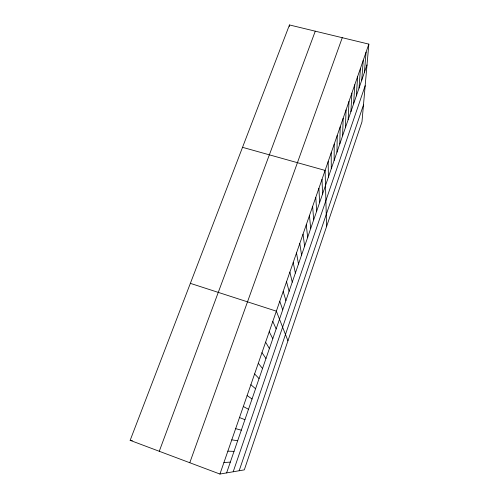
<?xml version="1.0" encoding="UTF-8"?>
<svg xmlns="http://www.w3.org/2000/svg" width="499" height="499" viewBox="0 0 499 499"><rect width="100%" height="100%" fill="white"/><g stroke="black" fill="none" stroke-linecap="round" stroke-linejoin="round"><path stroke-width="0.75" d="M334.137 160.422L334.23 144.08M336.981 152.17L337.224 135.422M339.8 143.968L340.199 126.833M342.601 135.822L343.156 118.294M345.389 127.725L346.094 109.824M348.152 119.691L349.007 101.409M350.903 111.701L351.901 93.051M353.629 103.773L354.777 84.755M356.342 95.889L357.633 76.515M359.037 88.061L360.465 68.332M361.713 80.283L363.278 60.211M364.37 72.561L366.073 52.139M368.848 44.124L361.975 121.837L244.31 469.865L219.934 474.05L130.152 440.349L289.464 24.95L368.848 44.124L219.934 474.05M239.164 470.744L363.465 104.971M233.189 471.773L365.168 85.716M226.608 472.902L367.014 64.882M189.782 462.735L342.264 37.699M159.262 451.277L315.274 31.181M223.914 462.561L230.332 462.093M227.862 451.165L234.019 451.37M130.152 440.349L132.347 440.505M231.773 439.862L237.68 440.729M235.659 428.653L241.316 430.175M242.526 147.33L325.105 170.421L326.564 226.565M190.356 283.357L276.352 311.164L287.948 340.798M239.508 417.532L244.922 419.696M243.325 406.51L248.496 409.299M247.117 395.57L252.045 398.982M250.872 384.723L255.569 388.746M254.602 373.957L259.068 378.585M258.301 363.284L262.536 368.499M261.969 352.693L265.979 358.494M265.605 342.183L269.398 348.558M269.217 331.76L272.791 338.702M272.797 321.418L276.159 328.916M279.777 301.277L282.721 309.848M283.176 291.472L285.921 300.554M286.545 281.742L289.089 291.329M289.888 272.08L292.246 282.166M293.212 262.493L295.377 273.072M296.506 252.981L298.483 264.04M299.78 243.531L301.571 255.07M303.024 234.156L304.633 246.169M306.249 224.849L307.677 237.324M289.464 24.95L289.613 26.472M309.449 215.612L310.696 228.542M312.63 206.443L313.696 219.822M315.78 197.336L316.678 211.158M318.911 188.298L319.641 202.557M322.017 179.328L322.579 194.017M328.167 161.576L328.398 177.108M331.205 152.8L331.28 168.737"/></g></svg>
